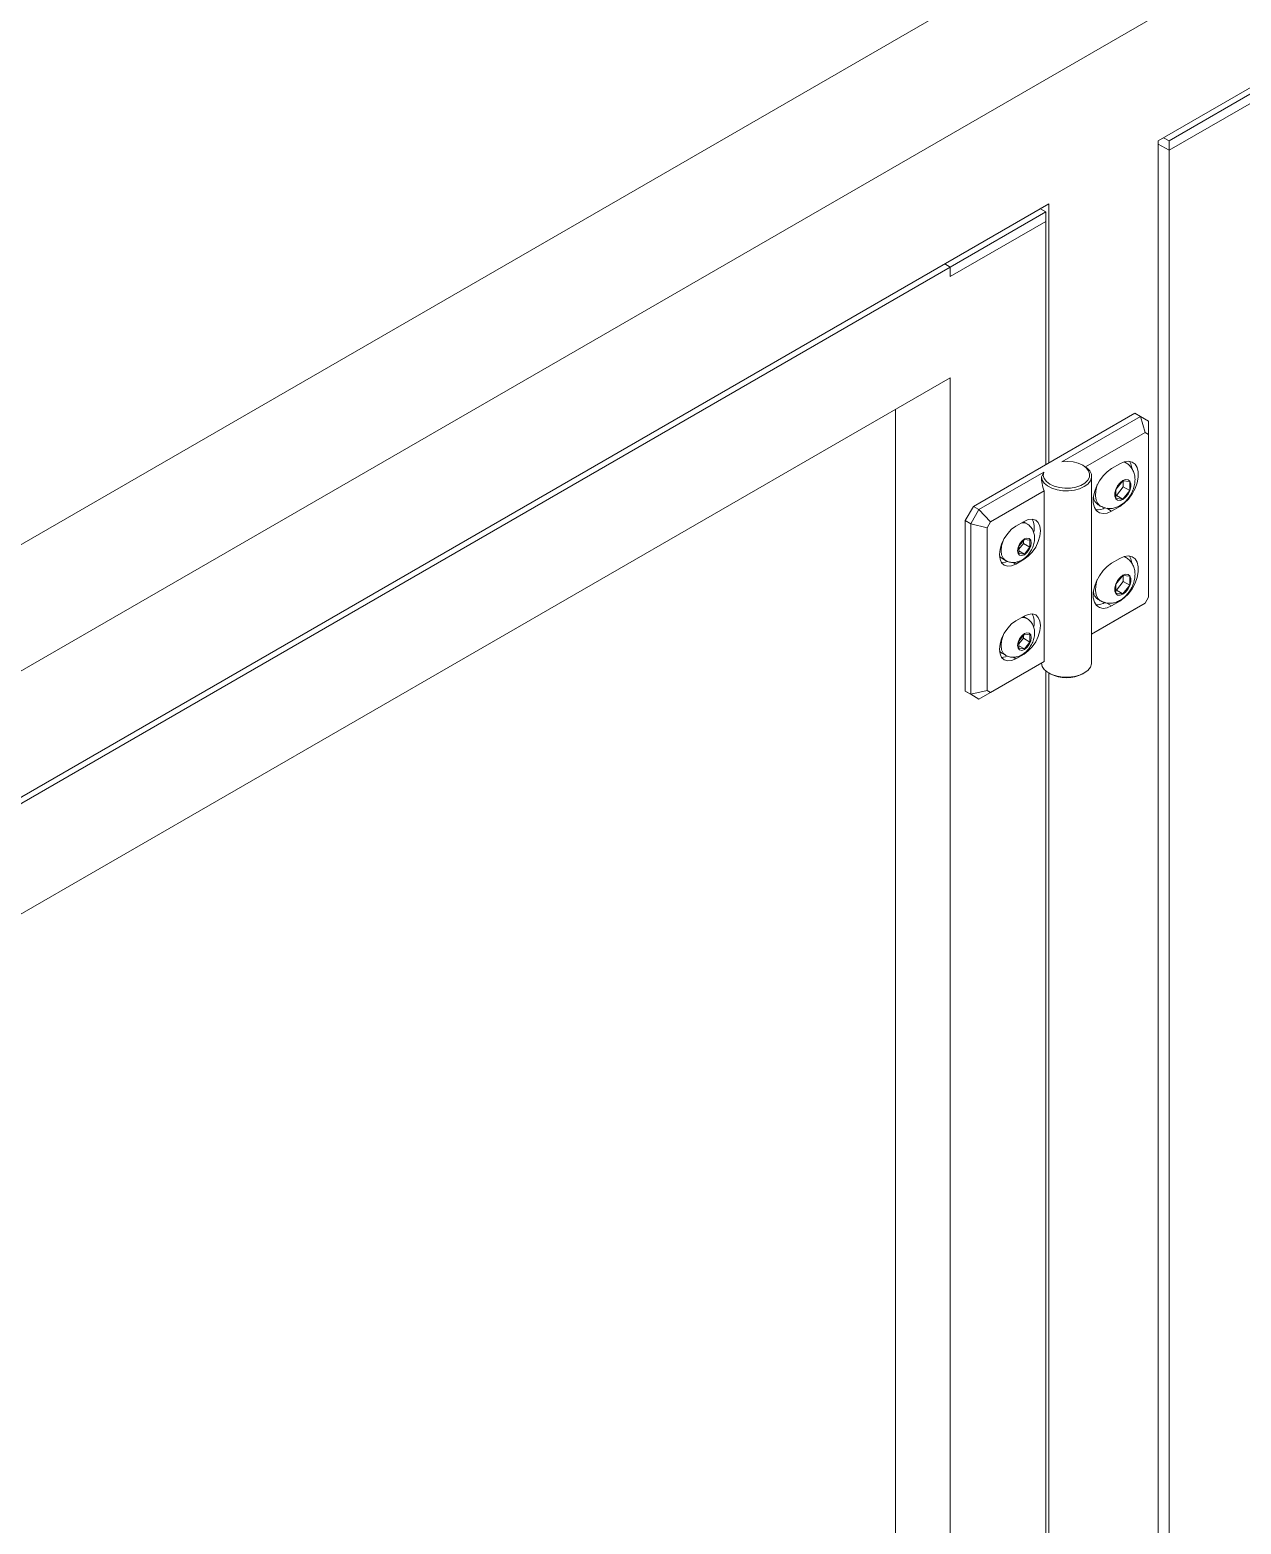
# Model space of a CAD drawing. Header units: millimetres. Extents: x 169 to 14583, y -399 to 10804.
# Drawn here: x 3964.2 to 4277.3, y 8486.7 to 8873 of the extents above; entities that cross this region are included whole.
import ezdxf

# ---------------------------------------------------------------- set-up
doc = ezdxf.new("R2010")
doc.units = ezdxf.units.MM
doc.header["$LTSCALE"] = 35

msp = doc.modelspace()

# ---------------------------------------------------------------- linework, layer by layer
at = {"color": 7, "linetype": 'Continuous', "lineweight": 18}
for p, q in [((4863.941, 9228.027), (2742.62, 8003.415)), ((4807.372, 9228.027), (2742.62, 8036.071)), ((4835.656, 9179.037), (4255.829, 8844.31)), ((4283.406, 8858.597), (4258.657, 8844.31)), ((4258.657, 8841.86), (4283.406, 8856.147)), ((4255.829, 7769.432), (4255.829, 8844.31)), ((4255.829, 8843.493), (4258.657, 8841.86)), ((4257.243, 8845.126), (4258.657, 8844.31)), ((4258.657, 8844.31), (4258.657, 8841.86)), ((4258.657, 8841.86), (4258.657, 7775.147)), ((4227.545, 8827.982), (3513.367, 8415.696)), ((4227.545, 8761.025), (4227.545, 8827.982)), ((4226.837, 8825.94), (4202.089, 8811.653)), ((4225.423, 8826.757), (4226.837, 8825.94)), ((4226.837, 8823.491), (4226.837, 8825.94)), ((4202.089, 8809.204), (4226.837, 8823.491)), ((4226.837, 8760.617), (4226.837, 8823.491)), ((4200.674, 8812.47), (4202.089, 8811.653)), ((4202.089, 8811.653), (3895.911, 8634.901)), ((4202.089, 8811.653), (4202.089, 8809.204)), ((4202.089, 8783.074), (3895.911, 8606.322)), ((4202.089, 8290.137), (4202.089, 8783.074)), ((4187.947, 8298.301), (4187.947, 8774.91)), ((4208.099, 8749.8), (4249.818, 8773.884)), ((4251.233, 8773.067), (4249.818, 8773.884)), ((4230.95, 8761.359), (4251.233, 8773.067)), ((4251.233, 8773.067), (4252.475, 8768.886)), ((4251.233, 8773.067), (4253.354, 8771.842)), ((4253.354, 8771.842), (4253.354, 8768.378)), ((4252.475, 8768.886), (4237.077, 8759.997)), ((4253.354, 8768.378), (4252.475, 8768.886)), ((4253.354, 8726.315), (4253.354, 8768.378)), ((4209.513, 8748.983), (4226.26, 8758.651)), ((4225.642, 8757.478), (4226.26, 8758.651)), ((4236.738, 8760.208), (4236.384, 8760.413)), ((4245.929, 8760.82), (4243.808, 8759.595)), ((4247.482, 8761.101), (4247.093, 8761.326)), ((4238.641, 8709.38), (4238.641, 8757.555)), ((4246.707, 8756.4), (4244.939, 8754.201)), ((4244.939, 8754.201), (4244.939, 8751.844)), ((4245.038, 8752.649), (4246.806, 8754.848)), ((4248.475, 8756.242), (4246.707, 8756.4)), ((4246.806, 8754.848), (4246.806, 8756.391)), ((4246.806, 8754.848), (4248.475, 8753.885)), ((4248.475, 8753.885), (4248.475, 8756.242)), ((4226.353, 8753.806), (4212.513, 8745.816)), ((4226.353, 8709.713), (4226.353, 8753.806)), ((4244.939, 8752.658), (4245.038, 8752.649)), ((4244.939, 8751.844), (4246.707, 8751.686)), ((4245.038, 8752.649), (4246.707, 8751.686)), ((4246.707, 8751.686), (4248.475, 8753.885)), ((4205.978, 8746.125), (4208.099, 8749.8)), ((4207.392, 8745.309), (4209.513, 8748.983)), ((4208.099, 8749.8), (4209.513, 8748.983)), ((4209.513, 8748.983), (4212.513, 8745.816)), ((4240.346, 8750.21), (4240.983, 8749.842)), ((4242.551, 8749.298), (4243.808, 8748.572)), ((4243.808, 8748.572), (4245.929, 8749.797)), ((4245.774, 8749.886), (4245.929, 8749.797)), ((4207.392, 8745.309), (4205.978, 8746.125)), ((4205.978, 8702.032), (4205.978, 8746.125)), ((4207.392, 8745.309), (4211.635, 8744.294)), ((4207.392, 8701.216), (4207.392, 8745.309)), ((4212.513, 8745.816), (4211.635, 8744.294)), ((4211.635, 8744.294), (4211.635, 8702.23)), ((4221.181, 8745.921), (4219.059, 8744.696)), ((4221.88, 8745.336), (4221.023, 8745.83)), ((4221.251, 8741.233), (4219.837, 8739.474)), ((4219.837, 8738.742), (4220.997, 8740.185)), ((4219.837, 8739.474), (4219.837, 8737.588)), ((4220.997, 8740.185), (4220.997, 8740.917)), ((4220.997, 8740.185), (4222.666, 8739.221)), ((4222.666, 8741.107), (4221.251, 8741.233)), ((4221.251, 8737.462), (4222.666, 8739.221)), ((4222.666, 8739.221), (4222.666, 8741.107)), ((4214.838, 8736.864), (4215.39, 8736.38)), ((4215.39, 8736.38), (4216.38, 8735.809)), ((4218.33, 8735.319), (4219.059, 8734.897)), ((4219.059, 8734.897), (4221.181, 8736.122)), ((4219.837, 8738.278), (4221.251, 8737.462)), ((4219.837, 8737.588), (4221.251, 8737.462)), ((4221.02, 8736.215), (4221.181, 8736.122)), ((4245.929, 8736.324), (4243.808, 8735.099)), ((4247.482, 8736.605), (4247.093, 8736.829)), ((4246.707, 8731.904), (4244.939, 8729.705)), ((4248.475, 8731.746), (4246.707, 8731.904)), ((4246.806, 8730.352), (4246.806, 8731.895)), ((4248.475, 8729.389), (4248.475, 8731.746)), ((4244.939, 8729.705), (4244.939, 8727.348)), ((4244.939, 8728.162), (4245.038, 8728.153)), ((4244.939, 8727.348), (4246.707, 8727.19)), ((4245.038, 8728.153), (4246.806, 8730.352)), ((4245.038, 8728.153), (4246.707, 8727.19)), ((4246.707, 8727.19), (4248.475, 8729.389)), ((4246.806, 8730.352), (4248.475, 8729.389)), ((4238.641, 8716.806), (4252.475, 8724.793)), ((4251.233, 8724.075), (4238.641, 8716.806)), ((4240.346, 8725.714), (4240.983, 8725.346)), ((4242.551, 8724.802), (4243.808, 8724.076)), ((4243.808, 8724.076), (4245.929, 8725.301)), ((4245.774, 8725.39), (4245.929, 8725.301)), ((4251.233, 8724.075), (4252.475, 8724.793)), ((4252.475, 8724.793), (4253.354, 8726.315)), ((4221.181, 8721.424), (4219.059, 8720.2)), ((4221.88, 8720.839), (4221.023, 8721.334)), ((4221.251, 8716.737), (4219.837, 8714.978)), ((4219.837, 8714.246), (4220.997, 8715.688)), ((4220.997, 8715.688), (4220.997, 8716.42)), ((4220.997, 8715.688), (4222.666, 8714.725)), ((4222.666, 8716.611), (4221.251, 8716.737)), ((4222.666, 8714.725), (4222.666, 8716.611)), ((4214.838, 8712.368), (4215.39, 8711.884)), ((4215.39, 8711.884), (4216.38, 8711.313)), ((4219.837, 8714.978), (4219.837, 8713.092)), ((4219.837, 8713.782), (4221.251, 8712.966)), ((4219.837, 8713.092), (4221.251, 8712.966)), ((4221.02, 8711.718), (4221.181, 8711.626)), ((4221.251, 8712.966), (4222.666, 8714.725)), ((4225.642, 8709.302), (4209.513, 8699.991)), ((4212.513, 8701.723), (4226.353, 8709.713)), ((4218.33, 8710.822), (4219.059, 8710.401)), ((4219.059, 8710.401), (4221.181, 8711.626)), ((4226.837, 8314.631), (4226.837, 8707.21)), ((4227.544, 8706.727), (4227.897, 8706.522)), ((4227.545, 8315.039), (4227.545, 8706.726)), ((4236.384, 8706.522), (4236.738, 8706.727)), ((4205.978, 8702.032), (4207.392, 8701.216)), ((4208.099, 8700.807), (4205.978, 8702.032)), ((4207.392, 8701.216), (4211.635, 8702.23)), ((4209.513, 8699.991), (4207.392, 8701.216)), ((4209.513, 8699.991), (4208.099, 8700.807)), ((4209.513, 8699.991), (4212.513, 8701.723)), ((4211.635, 8702.23), (4212.513, 8701.723))]:
    msp.add_line(p, q, dxfattribs=at)
at = {"color": 7, "linetype": 'Continuous', "lineweight": 18, "flags": 128}
for points in [[(4236.738, 8760.208), (4237.446, 8759.723), (4238.171, 8758.955), (4238.569, 8758.112), (4238.617, 8757.238), (4238.314, 8756.381), (4237.676, 8755.588), (4236.737, 8754.902), (4235.548, 8754.36), (4234.175, 8753.992), (4232.691, 8753.817), (4231.177, 8753.845), (4229.716, 8754.074), (4228.386, 8754.493), (4227.26, 8755.077), (4226.399, 8755.797), (4225.85, 8756.612), (4225.642, 8757.478), (4225.642, 8757.478)], [(4226.26, 8758.651), (4226.146, 8757.812), (4226.386, 8756.983), (4226.966, 8756.211), (4227.85, 8755.543), (4228.987, 8755.017), (4230.31, 8754.665), (4231.742, 8754.508), (4233.196, 8754.554), (4234.589, 8754.801), (4235.837, 8755.235), (4236.867, 8755.83), (4237.619, 8756.551), (4238.047, 8757.354), (4238.127, 8758.194), (4237.855, 8759.02), (4237.245, 8759.784), (4236.335, 8760.441), (4235.177, 8760.951), (4233.84, 8761.286), (4232.403, 8761.424), (4230.95, 8761.359)], [(4243.808, 8759.595), (4242.666, 8758.776), (4241.59, 8757.684), (4240.643, 8756.382), (4239.88, 8754.947), (4239.345, 8753.462), (4239.07, 8752.013), (4239.07, 8750.684), (4239.345, 8749.553), (4239.88, 8748.685), (4240.643, 8748.131), (4241.59, 8747.923), (4242.666, 8748.073), (4243.808, 8748.572)], [(4245.929, 8749.797), (4247.072, 8750.616), (4248.147, 8751.709), (4249.094, 8753.01), (4249.857, 8754.445), (4250.392, 8755.93), (4250.667, 8757.379), (4250.667, 8758.708), (4250.392, 8759.839), (4249.857, 8760.707), (4249.094, 8761.261), (4248.147, 8761.469), (4247.072, 8761.319), (4245.929, 8760.82)], [(4247.015, 8761.302), (4247.187, 8761.243), (4247.476, 8761.104)], [(4249.031, 8759.734), (4248.766, 8760.778), (4248.391, 8761.451)], [(4240.979, 8749.845), (4240.889, 8749.899), (4240.252, 8750.52), (4239.829, 8751.408), (4239.644, 8752.514), (4239.706, 8753.78), (4240.012, 8755.138), (4240.104, 8755.422)], [(4246.707, 8756.493), (4245.982, 8755.926), (4245.344, 8755.132), (4244.87, 8754.207), (4244.618, 8753.262), (4244.618, 8752.412), (4244.87, 8751.758), (4245.344, 8751.379), (4245.982, 8751.322), (4246.707, 8751.593), (4247.433, 8752.16), (4248.071, 8752.954), (4248.544, 8753.879), (4248.796, 8754.824), (4248.796, 8755.674), (4248.544, 8756.328), (4248.071, 8756.707), (4247.433, 8756.764), (4246.707, 8756.493)], [(4221.181, 8736.122), (4222.279, 8736.923), (4223.302, 8738.003), (4224.181, 8739.289), (4224.855, 8740.693), (4225.279, 8742.119), (4225.423, 8743.47), (4225.279, 8744.655), (4224.855, 8745.592), (4224.181, 8746.217), (4223.302, 8746.489), (4222.279, 8746.387), (4221.181, 8745.921)], [(4219.059, 8744.696), (4217.961, 8743.895), (4216.938, 8742.815), (4216.059, 8741.529), (4215.385, 8740.125), (4214.961, 8738.699), (4214.817, 8737.347), (4214.961, 8736.163), (4215.385, 8735.226), (4216.059, 8734.601), (4216.938, 8734.329), (4217.961, 8734.43), (4219.059, 8734.897)], [(4220.586, 8745.577), (4221.075, 8745.584), (4221.873, 8745.339)], [(4216.373, 8735.813), (4215.762, 8736.382), (4215.373, 8737.241), (4215.241, 8738.327), (4215.373, 8739.566), (4215.762, 8740.873), (4215.984, 8741.397)], [(4221.251, 8741.389), (4220.575, 8740.843), (4220.001, 8740.069), (4219.618, 8739.186), (4219.484, 8738.327), (4219.618, 8737.624), (4220.001, 8737.183), (4220.575, 8737.071), (4221.251, 8737.306), (4221.928, 8737.852), (4222.501, 8738.626), (4222.885, 8739.509), (4223.019, 8740.368), (4222.885, 8741.072), (4222.501, 8741.513), (4221.928, 8741.624), (4221.251, 8741.389)], [(4215.359, 8735.264), (4216.335, 8735.369), (4216.831, 8735.538)], [(4243.808, 8735.099), (4242.666, 8734.28), (4241.59, 8733.187), (4240.643, 8731.886), (4239.88, 8730.451), (4239.345, 8728.966), (4239.07, 8727.517), (4239.07, 8726.188), (4239.345, 8725.057), (4239.88, 8724.189), (4240.643, 8723.635), (4241.59, 8723.427), (4242.666, 8723.577), (4243.808, 8724.076)], [(4245.929, 8725.301), (4247.072, 8726.12), (4248.147, 8727.212), (4249.094, 8728.514), (4249.857, 8729.949), (4250.392, 8731.434), (4250.667, 8732.883), (4250.667, 8734.212), (4250.392, 8735.343), (4249.857, 8736.211), (4249.094, 8736.765), (4248.147, 8736.973), (4247.072, 8736.823), (4245.929, 8736.324)], [(4247.015, 8736.806), (4247.187, 8736.747), (4247.476, 8736.608)], [(4249.031, 8735.238), (4248.766, 8736.282), (4248.391, 8736.955)], [(4246.707, 8731.996), (4245.982, 8731.43), (4245.344, 8730.636), (4244.87, 8729.711), (4244.618, 8728.766), (4244.618, 8727.915), (4244.87, 8727.261), (4245.344, 8726.883), (4245.982, 8726.826), (4246.707, 8727.097), (4247.433, 8727.664), (4248.071, 8728.457), (4248.544, 8729.382), (4248.796, 8730.327), (4248.796, 8731.178), (4248.544, 8731.832), (4248.071, 8732.21), (4247.433, 8732.267), (4246.707, 8731.996)], [(4240.979, 8725.348), (4240.889, 8725.403), (4240.252, 8726.024), (4239.829, 8726.911), (4239.644, 8728.018), (4239.706, 8729.284), (4240.012, 8730.641), (4240.104, 8730.925)], [(4219.059, 8720.2), (4217.961, 8719.399), (4216.938, 8718.319), (4216.059, 8717.033), (4215.385, 8715.629), (4214.961, 8714.203), (4214.817, 8712.851), (4214.961, 8711.667), (4215.385, 8710.73), (4216.059, 8710.104), (4216.938, 8709.833), (4217.961, 8709.934), (4219.059, 8710.401)], [(4220.586, 8721.081), (4221.075, 8721.088), (4221.873, 8720.843)], [(4221.181, 8711.626), (4222.279, 8712.427), (4223.302, 8713.507), (4224.181, 8714.793), (4224.855, 8716.197), (4225.279, 8717.623), (4225.423, 8718.974), (4225.279, 8720.159), (4224.855, 8721.096), (4224.181, 8721.721), (4223.302, 8721.993), (4222.279, 8721.891), (4221.181, 8721.424)], [(4216.373, 8711.317), (4215.762, 8711.886), (4215.373, 8712.745), (4215.241, 8713.831), (4215.373, 8715.07), (4215.762, 8716.377), (4215.984, 8716.901)], [(4221.251, 8716.893), (4220.575, 8716.347), (4220.001, 8715.573), (4219.618, 8714.69), (4219.484, 8713.831), (4219.618, 8713.127), (4220.001, 8712.686), (4220.575, 8712.575), (4221.251, 8712.81), (4221.928, 8713.356), (4222.501, 8714.13), (4222.885, 8715.013), (4223.019, 8715.872), (4222.885, 8716.575), (4222.501, 8717.016), (4221.928, 8717.128), (4221.251, 8716.893)], [(4215.359, 8710.768), (4216.335, 8710.873), (4216.831, 8711.042)], [(4225.642, 8709.302), (4225.85, 8708.436), (4226.399, 8707.621), (4227.26, 8706.901), (4228.386, 8706.317), (4229.716, 8705.898), (4231.177, 8705.669), (4232.691, 8705.641), (4234.175, 8705.816), (4235.548, 8706.184), (4236.737, 8706.726), (4237.676, 8707.412), (4238.314, 8708.205), (4238.617, 8709.062), (4238.641, 8709.38)]]:
    msp.add_lwpolyline(points, dxfattribs=at)
at = {"color": 7, "linetype": 'Continuous', "lineweight": 18}
for centre, radius, start, end in [((4241.854, 8752.555), 2.788, 187.47059, 237.26033), ((4219.307, 8744.311), 4.511, 346.03089, 28.92315), ((4240.039, 8752.751), 3.885, 265.2871, 303.48022), ((4241.854, 8728.058), 2.788, 187.47017, 237.2603), ((4240.039, 8728.255), 3.885, 265.2871, 303.48022), ((4219.307, 8719.815), 4.511, 346.03089, 28.92315), ((4232.141, 8714.61), 9.133, 242.31602, 297.68398)]:
    msp.add_arc(centre, radius, start, end, dxfattribs=at)
for centre, major_axis, ratio, start_param, end_param in [((4232.141, 8753.881), (-4.596, 7.961), 0.5773346, 0.8060735, 1.257989), ((4232.141, 8713.054), (6.5, 3.753), 0.0000704, 2.6689206, 3.120836)]:
    msp.add_ellipse(centre, major_axis=major_axis, ratio=ratio, start_param=start_param, end_param=end_param, dxfattribs=at)
for points, knots in [([(4240.994, 8749.885), (4241.158, 8749.779), (4241.649, 8749.462), (4242.6, 8749.245), (4243.729, 8749.209), (4244.837, 8749.44), (4245.908, 8749.905), (4246.94, 8750.612), (4247.898, 8751.559), (4248.727, 8752.716), (4249.374, 8754.03), (4249.772, 8755.401), (4249.897, 8756.745), (4249.759, 8757.986), (4249.372, 8759.116), (4248.742, 8760.08), (4248.087, 8760.757), (4247.602, 8760.997), (4247.457, 8761.069)], [0, 0, 0, 0, 0.0317556, 0.0950228, 0.155827, 0.2166021, 0.279664, 0.3469328, 0.4186693, 0.4925991, 0.5677534, 0.6453149, 0.7172614, 0.7852683, 0.8495816, 0.911941, 0.9735441, 1, 1, 1, 1]), ([(4216.38, 8735.842), (4216.459, 8735.786), (4216.833, 8735.522), (4217.63, 8735.317), (4218.669, 8735.259), (4219.684, 8735.469), (4220.659, 8735.906), (4221.592, 8736.581), (4222.445, 8737.49), (4223.162, 8738.6), (4223.68, 8739.858), (4223.926, 8741.136), (4223.887, 8742.345), (4223.597, 8743.42), (4223.06, 8744.34), (4222.463, 8744.999), (4222.001, 8745.229), (4221.852, 8745.303)], [0, 0, 0, 0, 0.0185116, 0.0879482, 0.1538572, 0.2192197, 0.287056, 0.3598484, 0.437896, 0.5183544, 0.6008764, 0.687312, 0.7626369, 0.8331337, 0.9010704, 0.9681017, 1, 1, 1, 1]), ([(4240.994, 8725.388), (4241.158, 8725.283), (4241.649, 8724.966), (4242.6, 8724.749), (4243.729, 8724.713), (4244.837, 8724.944), (4245.908, 8725.409), (4246.94, 8726.116), (4247.898, 8727.063), (4248.727, 8728.22), (4249.374, 8729.534), (4249.772, 8730.905), (4249.897, 8732.248), (4249.759, 8733.49), (4249.372, 8734.62), (4248.742, 8735.584), (4248.087, 8736.261), (4247.602, 8736.501), (4247.457, 8736.573)], [0, 0, 0, 0, 0.03175559, 0.09502283, 0.15582701, 0.21660208, 0.27966396, 0.34693284, 0.41866932, 0.49259913, 0.56775342, 0.64531492, 0.71726138, 0.78526833, 0.84958161, 0.91194105, 0.9735441, 1, 1, 1, 1]), ([(4216.38, 8711.346), (4216.459, 8711.29), (4216.833, 8711.026), (4217.63, 8710.821), (4218.669, 8710.763), (4219.684, 8710.973), (4220.659, 8711.41), (4221.592, 8712.085), (4222.445, 8712.994), (4223.162, 8714.104), (4223.68, 8715.361), (4223.926, 8716.64), (4223.887, 8717.849), (4223.597, 8718.923), (4223.06, 8719.844), (4222.463, 8720.502), (4222.001, 8720.733), (4221.852, 8720.807)], [0, 0, 0, 0, 0.0185116, 0.0879482, 0.1538572, 0.2192197, 0.287056, 0.3598484, 0.437896, 0.5183544, 0.6008764, 0.687312, 0.7626369, 0.8331337, 0.9010704, 0.9681017, 1, 1, 1, 1])]:
    msp.add_open_spline(points, degree=3, knots=knots, dxfattribs=at)

doc.saveas('drawing.dxf')
